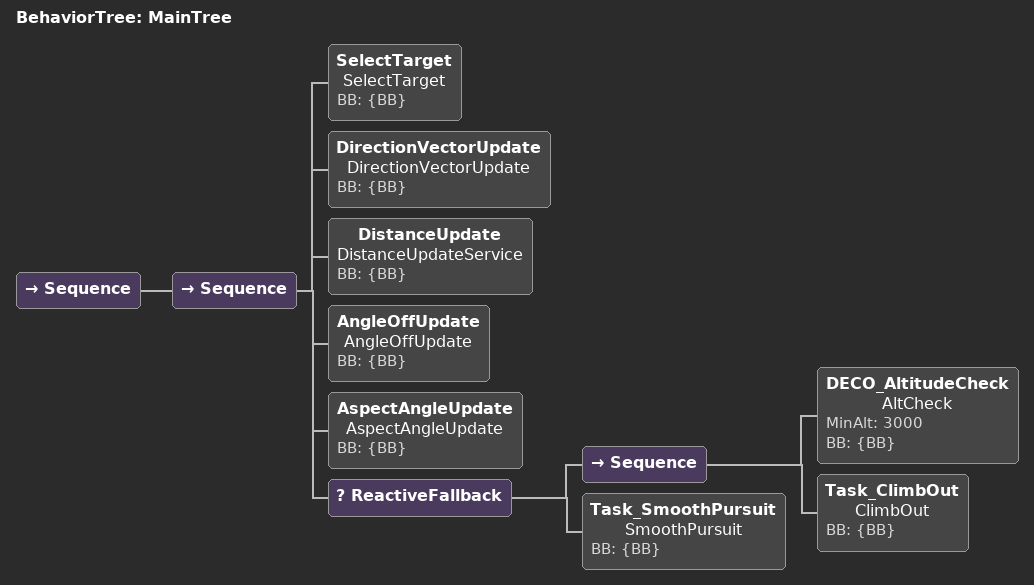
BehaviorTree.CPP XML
<root main_tree_to_execute = "MainTree">

  <BehaviorTree ID="MainTree">
    <Sequence>

      <!-- 인지 -->
      <Sequence>
        <SelectTarget name="SelectTarget" BB="{BB}"/>
        <DirectionVectorUpdate name="DirectionVectorUpdate" BB="{BB}"/>
        <DistanceUpdate name="DistanceUpdateService" BB="{BB}"/>
        <AngleOffUpdate name="AngleOffUpdate" BB="{BB}"/>
        <AspectAngleUpdate name="AspectAngleUpdate" BB="{BB}"/>

        <!-- 극단 단순: 고도 안전 / 추격 두 상태만 (노드 전환 최소화) -->
        <ReactiveFallback>
          <Sequence>
            <DECO_AltitudeCheck name="AltCheck" MinAlt="3000" BB="{BB}"/>
            <Task_ClimbOut name="ClimbOut" BB="{BB}"/>
          </Sequence>
          <Task_SmoothPursuit name="SmoothPursuit" BB="{BB}"/>
        </ReactiveFallback>

      </Sequence>

    </Sequence>
  </BehaviorTree>

</root>
